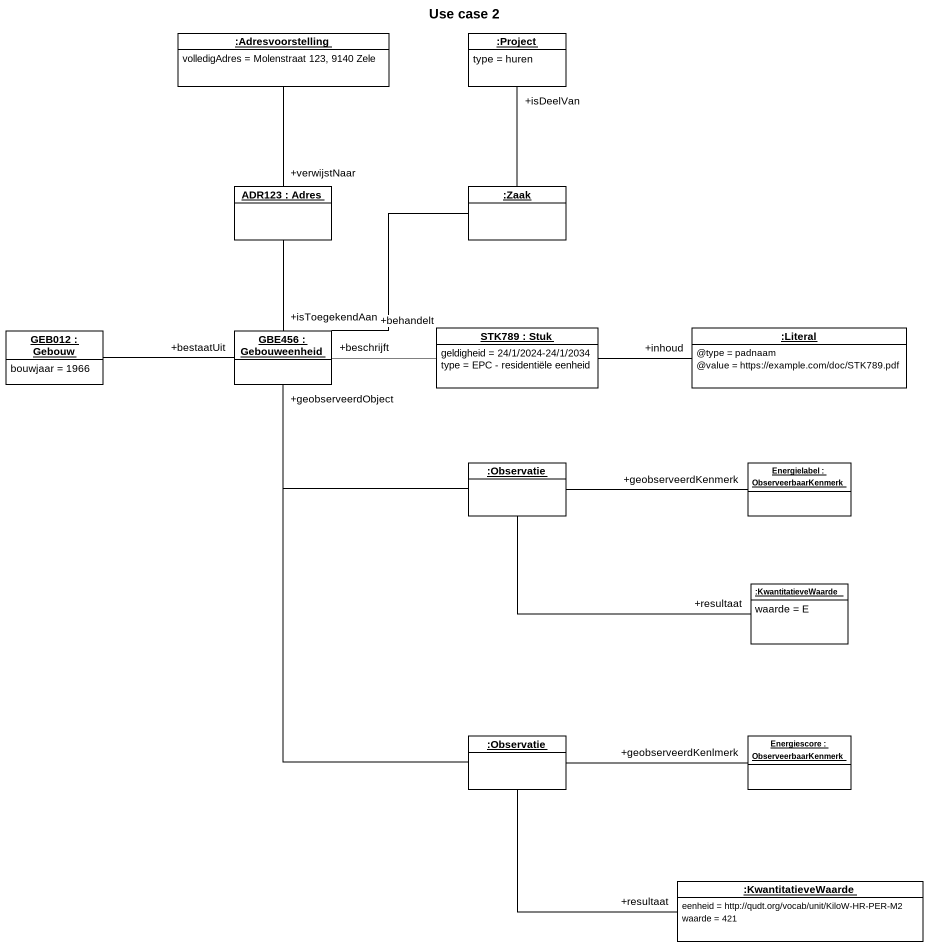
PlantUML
@startuml
title Use case 2
hide circle
hide empty members
object ":Adresvoorstelling" as Adresvoorstelling {
  volledigAdres = Molenstraat 123, 9140 Zele
}
object ":Project" as Project {
  type = huren
}
object "ADR123 : Adres" as ADR123
object ":Zaak" as Zaak
object "GEB012 : Gebouw" as GEB012 {
  bouwjaar = 1966
}
object "GBE456 : Gebouweenheid" as GBE456
object "STK789 : Stuk" as STK789 {
  geldigheid = 24/1/2024-24/1/2034
  type = EPC - residentiële eenheid
}
object ":Literal" as Literal {
  ~@type = padnaam
  ~@value = https://example.com/doc/STK789.pdf
}
object ":Observatie" as Observatie
object "Energielabel : ObserveerbaarKenmerk" as Energielabel
object ":KwantitatieveWaarde" as KwantitatieveWaarde {
  waarde = E
}
object ":Observatie" as Observatie_2
object "Energiescore : ObserveerbaarKenmerk" as Energiescore
object ":KwantitatieveWaarde" as KwantitatieveWaarde_2 {
  eenheid = http://qudt.org/vocab/unit/KiloW-HR-PER-M2
  waarde = 421
}
Adresvoorstelling -- "+verwijstNaar" ADR123
ADR123 -- "+isToegekendAan" GBE456
Zaak -up- "+isDeelVan" Project
Zaak -- "+behandelt" GBE456
GBE456 "+bestaatUit" -left- GEB012
GBE456 "+beschrijft" -right- STK789
STK789 -right- "+inhoud" Literal
Observatie -left- "+geobserveerdObject" GBE456
Observatie -right- "+geobserveerdKenmerk" Energielabel
Observatie -right- "+resultaat" KwantitatieveWaarde
Observatie_2 -up- GBE456
Observatie_2 -right- "+geobserveerdKenlmerk" Energiescore
Observatie_2 -right- "+resultaat" KwantitatieveWaarde_2
@enduml
